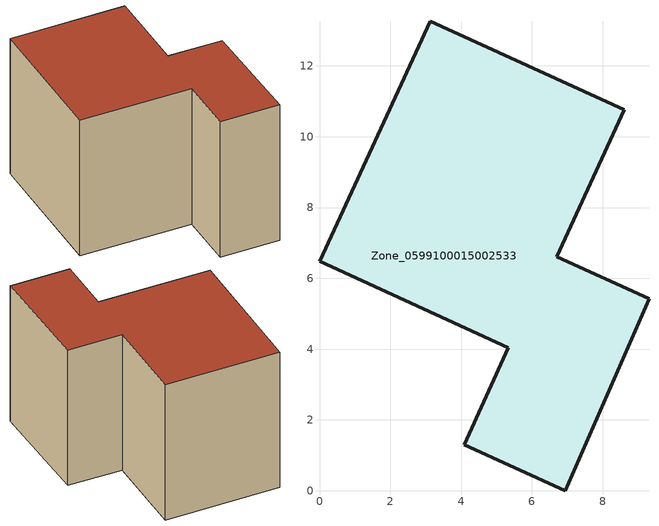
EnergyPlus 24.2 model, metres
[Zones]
Zone_0599100015002533
 floor ground (C_G): 5.34,4.04 0,6.48 3.13,13.26 8.61,10.76 6.71,6.61 9.31,5.42 6.94,0 4.09,1.3 z0.8
 wall outside (C_F): 8.61,10.76 3.13,13.26 0,6.48 5.34,4.04 4.09,1.3 6.94,0 9.31,5.42 6.71,6.61 8.61,10.76 z0.8:8.58
 roof outside (C_R): 6.94,0 9.31,5.42 6.71,6.61 8.61,10.76 3.13,13.26 0,6.48 5.34,4.04 4.09,1.3 z8.58
[BUILDING]
Pand.0599100015002533: North Axis=0; Terrain=City; Loads Convergence Tolerance Value=0.04; Temperature Convergence Tolerance Value=0.4; Solar Distribution=FullExterior; Maximum Number of Warmup Days=25; Minimum Number of Warmup Days=1
[Site:Location]
Rotterdam.The.Hague.AP_ZH_NLD Design_Conditions: Latitude=51.96; Longitude=4.45; Time Zone=1; Elevation=-4.5
[SITE:GROUNDTEMPERATURE:BUILDINGSURFACE]
18, 18, 18, 18, 18, 18, 18, 18, 18, 18, 18, 18
[MATERIAL] Thermal Absorptance=0.9; Solar Absorptance=0.7; Visible Absorptance=0.7
Name | Roughness | Thickness | Conductivity | Density | Specific Heat
G.TC.1965-1974 | MediumSmooth | 0.15 | 0.882353 | 540 | 1210
F.TC.1965-1974 | Rough | 0.3 | 0.697674 | 1920 | 840
R.TC.1965-1974 | MediumRough | 0.2 | 0.232558 | 1500 | 1000
[CONSTRUCTION]
C_G: G.TC.1965-1974
C_F: F.TC.1965-1974
C_R: R.TC.1965-1974
[ZONE]
Zone_0599100015002533: Type=1; Multiplier=1; Ceiling Height=Autocalculate; Volume=Autocalculate; Floor Area=autocalculate; Part of Total Floor Area=Yes
[ZONEINFILTRATION:DESIGNFLOWRATE]
Infil_Zone_0599100015002533: Zone or ZoneList or Space or SpaceList=Zone_0599100015002533; Schedule=AlwaysOn; Design Flow Rate Calculation Method=Flow/Area; Flow Rate per Floor Area=0.003; Constant Term Coefficient=1; Temperature Term Coefficient=0; Velocity Term Coefficient=0; Velocity Squared Term Coefficient=0
[HVACTEMPLATE:ZONE:IDEALLOADSAIRSYSTEM]
Zone_0599100015002533: Maximum Heating Supply Air Temperature=50; Minimum Cooling Supply Air Temperature=13; Maximum Heating Supply Air Humidity Ratio=0.0156; Minimum Cooling Supply Air Humidity Ratio=0.0077; Heating Limit=NoLimit; Cooling Limit=NoLimit; Dehumidification Control Type=ConstantSensibleHeatRatio; Cooling Sensible Heat Ratio=0.7; Dehumidification Setpoint=60; Humidification Control Type=None; Humidification Setpoint=30; Outdoor Air Method=None; Outdoor Air Flow Rate per Person=0.00944; Outdoor Air Flow Rate per Zone Floor Area=0; Outdoor Air Flow Rate per Zone=0; Demand Controlled Ventilation Type=None; Outdoor Air Economizer Type=NoEconomizer; Heat Recovery Type=None; Sensible Heat Recovery Effectiveness=0.7; Latent Heat Recovery Effectiveness=0.65
[ZONECONTROL:THERMOSTAT]
ThermostatControl_Zone_0599100015002533: Zone or ZoneList=Zone_0599100015002533; Control Type Schedule=DualSetpointControlType; Control 1=Thermostat_Zone_0599100015002533; Temperature Difference Between Cutout And Setpoint=0
[THERMOSTATSETPOINT:DUALSETPOINT]
Thermostat_Zone_0599100015002533: Heating Setpoint Temperature Schedule=HeatingSetpoint_Zone_0599100015002533; Cooling Setpoint Temperature Schedule=CoolingSetpoint_Zone_0599100015002533
[SCHEDULE:COMPACT]
HeatingSetpoint_Zone_0599100015002533: Through: 12/31, For: AllDays, Until: 24:00, 21
CoolingSetpoint_Zone_0599100015002533: Through: 12/31, For: AllDays, Until: 24:00, 24
DualSetpointControlType: Through: 12/31, For: AllDays, Until: 24:00, 4
AlwaysOn: Through: 12/31, For: AllDays, Until: 24:00, 1
